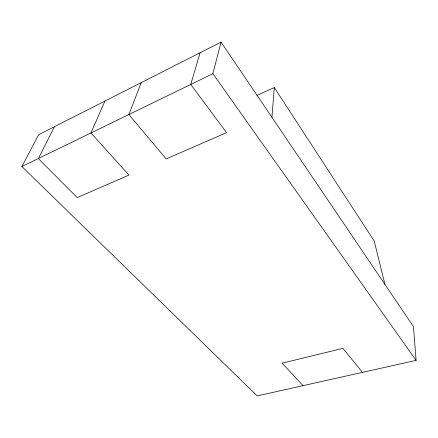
<?xml version="1.0" encoding="UTF-8"?>
<svg xmlns="http://www.w3.org/2000/svg" width="438" height="438" viewBox="0 0 438 438"><rect width="100%" height="100%" fill="white"/><g stroke="black" fill="none" stroke-linecap="round" stroke-linejoin="round"><path stroke-width="0.66" d="M271.927 117.302L274.303 87.534L256.86 95.44M21.9 166.528L212.863 73.704L221.07 42.092L413.439 326.584L416.1 360.381L257.199 395.908L21.9 166.528L38.615 134.74L221.07 42.092M200.122 52.73L190.765 84.446L226.555 132.659L166.155 158.923L128.871 114.532L141.222 82.64M104.945 101.058L90.923 132.977L128.964 175.09L77.241 197.576L38.363 158.529L54.476 126.686M303.03 385.659L282.121 363.184L342.949 348.347L362.45 372.377M212.863 73.704L416.1 360.381M274.303 87.534L374.238 241.081L384.936 284.437"/></g></svg>
